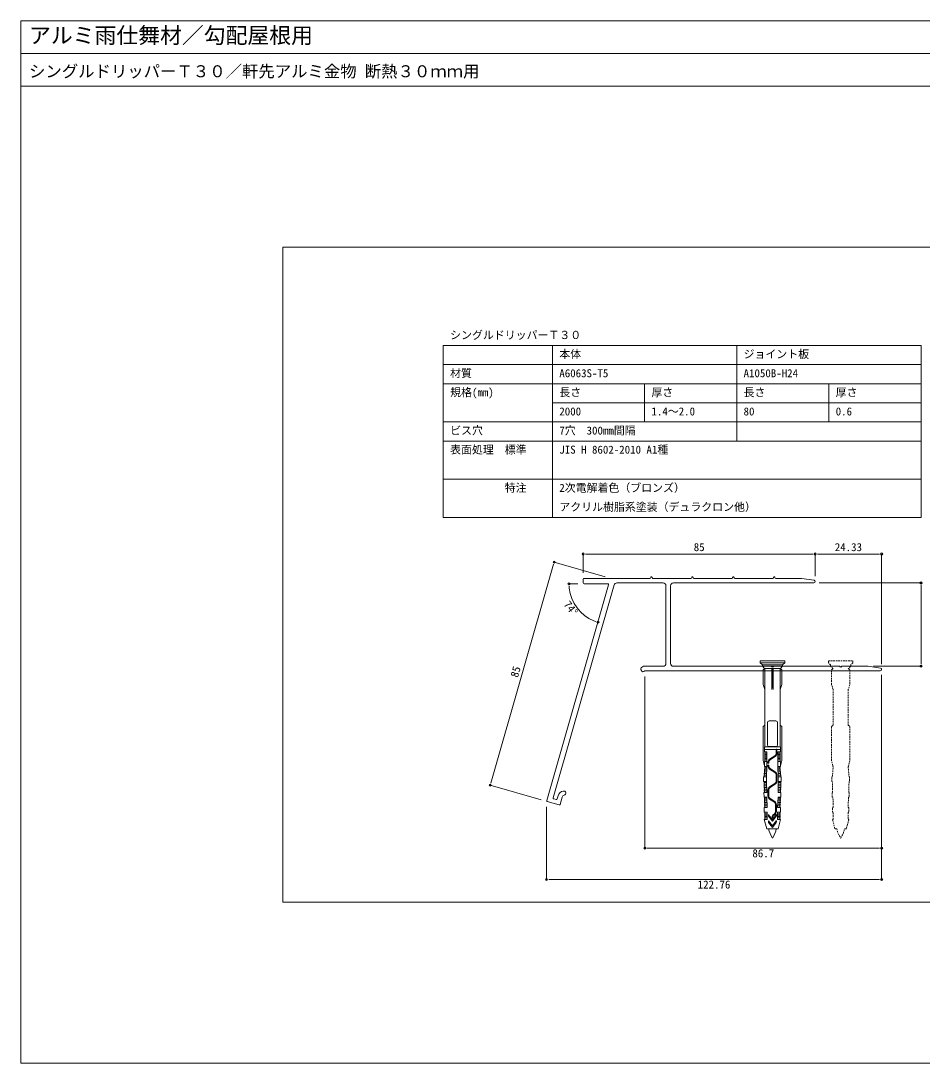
# Model space of a CAD drawing. Units: millimetres, scale not verified. Extents: x -276 to 276, y -191 to 191.
# Drawn here: x -276 to 54.1, y -191 to 191 of the extents above; entities that cross this region are included whole.
import ezdxf
from ezdxf.enums import TextEntityAlignment as Align

# ---------------------------------------------------------------- set-up
doc = ezdxf.new("R2010")
doc.units = ezdxf.units.MM
doc.header["$LTSCALE"] = 0.5
doc.linetypes.add('DASHED1', pattern=[1.8, 1.2, -0.6])
for name, color, linetype, lineweight in [('0-0_0', 7, 'Continuous', 18), ('0-2_moji', 7, 'Continuous', 18), ('0-3_SUNPO', 7, 'Continuous', 18), ('0-4_KANAMONO', 5, 'Continuous', 18), ('0-5_KANAMONO_SCREW', 4, 'Continuous', 18), ('0-6_WAKU', 7, 'Continuous', 18)]:
    doc.layers.add(name, color=color, linetype=linetype, lineweight=lineweight)
doc.styles.add('ＭＳ ゴシック', font='')
doc.styles.get('ＭＳ ゴシック').set_extended_font_data('MS Gothic')

# ---------------------------------------------------------------- blocks, each defined once
blk = doc.blocks.new('_DOT')
at = {"layer": '0-0_0', "lineweight": 9}
for p, q in [((-0.5, 0), (-1, 0)), ((0.25, 0), (-0.25, 0))]:
    blk.add_line(p, q, dxfattribs=at)
blk.add_circle((0, 0), 0.25, dxfattribs=at)

msp = doc.modelspace()

# ---------------------------------------------------------------- linework, layer by layer
at = {"layer": '0-0_0'}
for p, q in [((-276.0173, 178.9882), (275.9827, 178.9882)), ((-47.3909, -49.2469), (-47.3909, -112.2335)), ((39.3063, -48.7367), (39.3063, -112.2335)), ((37.7063, -112.2335), (-45.7909, -112.2335))]:
    msp.add_line(p, q, dxfattribs=at)
msp.add_lwpolyline([(-180.0173, -132.0118), (179.9827, -132.0118), (179.9827, 107.9882), (-180.0173, 107.9882)], close=True, dxfattribs=at)
at = {"layer": '0-2_moji'}
for p, q in [((-121.2669, 8.9882), (-121.2669, 71.9882)), ((-121.2669, 71.9882), (53.7331, 71.9882)), ((-81.2669, 8.9882), (-81.2669, 71.9882)), ((-13.7669, 36.9882), (-13.7669, 71.9882)), ((53.7331, 8.9882), (53.7331, 71.9882)), ((-121.2669, 64.9882), (53.7331, 64.9882)), ((-121.2669, 57.9882), (53.7331, 57.9882)), ((-47.5169, 57.9882), (-47.5169, 43.9882)), ((19.9831, 57.9882), (19.9831, 43.9882)), ((-81.2669, 50.9882), (53.7331, 50.9882)), ((-121.2669, 43.9882), (53.7331, 43.9882)), ((-121.2669, 36.9882), (53.7331, 36.9882)), ((-121.2669, 22.9882), (53.7331, 22.9882)), ((-121.2669, 8.9882), (53.7331, 8.9882))]:
    msp.add_line(p, q, dxfattribs=at)
at = {"layer": '0-3_SUNPO'}
for p, q in [((-61.9437, -12.7854), (-80.6554, -7.4199)), ((-70.0212, -11.3367), (-70.0212, -4.4352)), ((-68.4212, -4.4352), (13.3788, -4.4352)), ((14.9788, -12.5367), (14.9788, -4.4352)), ((14.9788, -12.5367), (14.9788, -4.4352)), ((16.5788, -4.4352), (37.7063, -4.4352)), ((39.3063, -44.7367), (39.3063, -4.4352)), ((-103.6436, -87.5891), (-81.0965, -8.9579)), ((16.4788, -15.0367), (53.7331, -15.0367)), ((-72.0212, -15.3367), (-75.2354, -15.3367)), ((53.7331, -43.9367), (53.7331, -16.6367)), ((36.2833, -45.5367), (53.7331, -45.5367)), ((39.3063, -48.7367), (39.3063, -123.6923)), ((-85.3729, -94.4926), (-104.0846, -89.1271)), ((-83.4504, -97.0439), (-83.4504, -123.6923)), ((-81.8504, -123.6923), (37.7063, -123.6923))]:
    msp.add_line(p, q, dxfattribs=at)
msp.add_arc((-60.5947, -15.3367), 14.6407, 186.26464, 247.73536, dxfattribs=at)
at = {"layer": '0-4_KANAMONO'}
for p, q in [((-70.0212, -15.0367), (-70.0212, -13.6367)), ((-69.7212, -13.3367), (-45.5712, -13.3367)), ((-40.6937, -15.0367), (-57.6745, -15.0367)), ((-45.0712, -12.8367), (-44.9712, -12.8367)), ((-44.4712, -13.3367), (-30.5712, -13.3367)), ((14.4788, -15.0367), (-36.9937, -15.0367)), ((-30.0712, -12.8367), (-29.9712, -12.8367)), ((-29.4712, -13.3367), (-15.5712, -13.3367)), ((-15.0712, -12.8367), (-14.9712, -12.8367)), ((-14.4712, -13.3367), (-0.5712, -13.3367)), ((-0.0712, -12.8367), (0.0288, -12.8367)), ((0.5288, -13.3367), (9.9558, -13.3367)), ((10.0015, -13.3402), (14.555, -14.0425)), ((-83.3677, -94.7555), (-60.7044, -15.7193)), ((-58.6358, -15.761), (-81.0041, -93.7688)), ((-60.9928, -15.3367), (-69.7212, -15.3367)), ((-39.6937, -44.5367), (-39.6937, -16.0367)), ((-37.9937, -16.0367), (-37.9937, -44.5367)), ((-48.6767, -46.0144), (-47.9188, -45.5768)), ((-47.7688, -45.5367), (-40.6937, -45.5367)), ((-36.9937, -45.5367), (-1.2422, -45.5367)), ((-1.0301, -45.6245), (-0.9058, -45.7488)), ((-0.4816, -45.7488), (-0.3573, -45.6245)), ((-0.1452, -45.5367), (23.7578, -45.5367)), ((23.9699, -45.6245), (24.0942, -45.7488)), ((24.5184, -45.7488), (24.6427, -45.6245)), ((24.8548, -45.5367), (34.2833, -45.5367)), ((34.329, -45.5402), (38.8825, -46.2425)), ((-48.5097, -47.3036), (-48.8597, -46.6974)), ((-47.4633, -47.2768), (-47.8267, -47.4867)), ((38.8063, -47.2367), (-47.3133, -47.2367)), ((-78.8363, -96.367), (-83.162, -95.1266)), ((-80.7985, -94.1398), (-79.9333, -94.3879)), ((-79.5623, -94.1822), (-79.2315, -93.0287)), ((-77.6935, -93.4697), (-78.4653, -96.1613))]:
    msp.add_line(p, q, dxfattribs=at)
for centre, radius, start, end in [((-69.7212, -13.6367), 0.3, 90, 180), ((-69.7212, -15.0367), 0.3, 180, 270), ((-57.6745, -16.0367), 1, 90, 164), ((-45.5712, -13.0367), 0.3, 270, 0), ((-45.0712, -13.0367), 0.2, 90, 180), ((-44.9712, -13.0367), 0.2, 360, 90), ((-44.4712, -13.0367), 0.3, 180, 270), ((-40.6937, -16.0367), 1, 0, 90), ((-36.9937, -16.0367), 1, 90, 180), ((-30.5712, -13.0367), 0.3, 270, 0), ((-30.0712, -13.0367), 0.2, 90, 180), ((-29.9712, -13.0367), 0.2, 360, 90), ((-29.4712, -13.0367), 0.3, 180, 270), ((-15.5712, -13.0367), 0.3, 270, 0), ((-15.0712, -13.0367), 0.2, 90, 180), ((-14.9712, -13.0367), 0.2, 360, 90), ((-14.4712, -13.0367), 0.3, 180, 270), ((-0.5712, -13.0367), 0.3, 270, 0), ((-0.0712, -13.0367), 0.2, 90, 180), ((0.0288, -13.0367), 0.2, 360, 90), ((0.5288, -13.0367), 0.3, 180, 270), ((9.9558, -13.6367), 0.3, 81.2317, 90), ((14.4788, -14.5367), 0.5, 270, 81.2317), ((-60.9928, -15.6367), 0.3, 344, 90), ((-47.7688, -45.8367), 0.3, 90, 120), ((-40.6937, -44.5367), 1, 270, 0), ((-36.9937, -44.5367), 1, 180, 270), ((-1.2422, -45.8367), 0.3, 45, 90), ((-0.6937, -45.5367), 0.3, 225, 315), ((-0.1452, -45.8367), 0.3, 90, 135), ((23.7578, -45.8367), 0.3, 45, 90), ((24.3063, -45.5367), 0.3, 225, 315), ((24.8548, -45.8367), 0.3, 90, 135), ((34.2833, -45.8367), 0.3, 81.2317, 90), ((-48.4267, -46.4474), 0.5, 120, 210), ((-48.0767, -47.0536), 0.5, 210, 300), ((-47.3133, -47.5367), 0.3, 90, 120), ((38.8063, -46.7367), 0.5, 270, 81.2317), ((-76.8283, -93.7178), 2.5, 102.07249, 164), ((-77.1839, -92.0554), 0.8, 282.07249, 102.07249), ((-83.0793, -94.8382), 0.3, 164, 254), ((-80.7158, -93.8515), 0.3, 164, 254), ((-79.8506, -94.0995), 0.3, 254, 344), ((-76.8283, -93.7178), 0.9, 102.07249, 164), ((-78.7536, -96.0786), 0.3, 254, 344)]:
    msp.add_arc(centre, radius, start, end, dxfattribs=at)
at = {"layer": '0-5_KANAMONO_SCREW'}
for p, q in [((3.8063, -43.5217), (-5.1937, -43.5217)), ((-5.1937, -43.5217), (-5.1937, -44.2617)), ((3.8063, -44.2617), (-5.1937, -44.2617)), ((-4.3687, -45.0867), (-5.1937, -44.2617)), ((-4.3687, -45.5367), (-4.3687, -45.0867)), ((-3.5837, -46.3867), (-4.3687, -45.5367)), ((2.9813, -45.5367), (-4.3687, -45.5367)), ((2.1963, -46.3867), (2.9813, -45.5367)), ((2.9813, -45.0867), (3.8063, -44.2617)), ((3.8063, -43.5217), (3.8063, -44.2617)), ((-3.4837, -46.3867), (-4.0837, -46.8867)), ((-4.0837, -52.1867), (-4.0837, -46.8867)), ((2.1963, -46.3867), (-3.5837, -46.3867)), ((-3.4837, -75.0867), (-3.4837, -46.3867)), ((-0.6937, -52.1867), (-0.6937, -46.8867)), ((-0.4437, -54.0867), (-0.4437, -46.3867)), ((2.0963, -75.0867), (2.0963, -46.3867)), ((2.6963, -46.8867), (2.0963, -46.3867)), ((2.6963, -52.1867), (2.6963, -46.8867)), ((-3.4837, -54.0867), (-4.0837, -52.1867)), ((2.6963, -52.1867), (2.0963, -54.0867)), ((-3.4837, -67.0867), (-4.0837, -67.5867)), ((-4.0837, -80.0867), (-4.0837, -67.5867)), ((-2.5437, -74.3867), (-2.5437, -66.1867)), ((0.5563, -65.5867), (-1.9437, -65.5867)), ((1.1563, -74.3867), (1.1563, -66.1867)), ((2.6963, -67.5867), (2.0963, -67.0867)), ((2.6963, -80.0867), (2.6963, -67.5867)), ((-3.5837, -76.8867), (-3.5837, -75.0867)), ((2.1963, -75.0867), (-3.5837, -75.0867)), ((0.6563, -76.0867), (-3.5837, -76.0867)), ((-1.9437, -74.9867), (0.5563, -74.9867)), ((0.6563, -77.4916), (0.6563, -75.8867)), ((2.1963, -76.0867), (0.9563, -76.0867)), ((2.1963, -76.8867), (2.1963, -75.0867)), ((-3.5837, -81.9867), (-4.0837, -80.0867)), ((-3.4837, -80.4867), (-3.4837, -76.8867)), ((-2.6937, -77.3867), (-3.4837, -77.3867)), ((-2.6937, -77.8867), (-3.4837, -77.8867)), ((-2.6937, -78.3867), (-3.4837, -78.3867)), ((-2.6937, -78.8867), (-3.4837, -78.8867)), ((-2.6937, -79.3867), (-3.4837, -79.3867)), ((-2.6937, -79.8867), (-3.4837, -79.8867)), ((-1.749, -79.5897), (0.1989, -78.3316)), ((-1.5863, -79.8417), (0.3616, -78.5836)), ((2.1963, -76.8867), (1.3063, -76.8867)), ((1.3063, -82.2867), (1.3063, -76.8867)), ((2.0963, -77.3867), (1.3063, -77.3867)), ((2.0963, -77.8867), (1.3063, -77.8867)), ((2.0963, -78.3867), (1.3063, -78.3867)), ((2.0963, -78.8867), (1.3063, -78.8867)), ((2.0963, -79.3867), (1.3063, -79.3867)), ((2.0963, -79.8867), (1.3063, -79.8867)), ((2.0963, -80.4867), (2.0963, -76.8867)), ((2.6963, -80.0867), (2.1963, -81.9867)), ((-3.7573, -86.0867), (-3.4223, -82.2867)), ((-2.7457, -83.6867), (-3.6986, -83.6867)), ((-2.7234, -83.0867), (-3.6457, -83.0867)), ((-2.7011, -82.4867), (-3.5928, -82.4867)), ((-3.5837, -82.2867), (-3.5837, -80.4867)), ((-2.6937, -80.4867), (-3.5837, -80.4867)), ((-2.6937, -82.2867), (-3.5837, -82.2867)), ((-2.8347, -86.0867), (-2.6937, -82.2867)), ((-2.3437, -81.0867), (-2.3437, -80.6817)), ((-2.0437, -81.0867), (-2.3437, -81.0867)), ((-2.3437, -82.1916), (-2.3437, -81.7867)), ((-2.0437, -81.7867), (-2.3437, -81.7867)), ((-2.0437, -81.0867), (-2.0437, -80.6817)), ((-2.0437, -82.1916), (-2.0437, -81.7867)), ((-1.749, -83.2836), (0.1989, -84.5417)), ((-1.5863, -83.0316), (0.3616, -84.2897)), ((2.1963, -80.4867), (1.3063, -80.4867)), ((1.4474, -86.0901), (1.3063, -82.2867)), ((2.1963, -82.2867), (1.3063, -82.2867)), ((2.2055, -82.4867), (1.3074, -82.4867)), ((2.2584, -83.0867), (1.336, -83.0867)), ((2.3113, -83.6867), (1.3582, -83.6867)), ((2.3699, -86.0867), (2.0349, -82.2867)), ((2.1963, -82.2867), (2.1963, -80.4867)), ((-2.8347, -86.0867), (-3.9187, -86.0867)), ((-3.9187, -87.7867), (-3.9187, -86.0867)), ((-2.8437, -87.7867), (-3.9187, -87.7867)), ((-2.8125, -85.4867), (-3.8573, -85.4867)), ((-2.7902, -84.8867), (-3.8044, -84.8867)), ((-3.6573, -91.7867), (-3.7573, -87.7867)), ((-2.7679, -84.2867), (-3.7515, -84.2867)), ((-2.8437, -87.7867), (-2.8347, -86.0781)), ((-2.7437, -91.7867), (-2.8437, -87.7867)), ((0.6563, -87.6916), (0.6563, -85.3817)), ((0.9563, -87.6916), (0.9563, -85.3817)), ((1.3563, -91.7866), (1.4563, -87.7866)), ((2.3641, -84.2867), (1.3805, -84.2867)), ((2.417, -84.8867), (1.4027, -84.8867)), ((2.4699, -85.4867), (1.425, -85.4867)), ((2.5313, -86.0867), (1.4473, -86.0867)), ((1.4563, -87.7867), (1.4474, -86.0901)), ((2.5313, -87.7867), (1.4563, -87.7867)), ((2.2699, -91.7866), (2.3699, -87.7866)), ((2.5313, -87.7867), (2.5313, -86.0867)), ((-2.8337, -88.1867), (-3.9002, -88.1867)), ((-2.8187, -88.7867), (-3.8852, -88.7867)), ((-2.8037, -89.3867), (-3.8702, -89.3867)), ((-2.7887, -89.9867), (-3.8552, -89.9867)), ((-2.7737, -90.5867), (-3.8402, -90.5867)), ((-2.7587, -91.1867), (-3.8252, -91.1867)), ((-2.3437, -93.1916), (-2.3437, -90.8817)), ((-2.0437, -93.1916), (-2.0437, -90.8817)), ((-1.749, -89.7897), (0.1989, -88.5316)), ((-1.5863, -90.0417), (0.3616, -88.7836)), ((2.4378, -91.1867), (1.3713, -91.1867)), ((2.4678, -89.9867), (1.4013, -89.9867)), ((2.4528, -90.5867), (1.4024, -90.5867)), ((2.4828, -89.3867), (1.4163, -89.3867)), ((2.4978, -88.7867), (1.4313, -88.7867)), ((2.5128, -88.1867), (1.4463, -88.1867)), ((-3.7801, -93.4867), (-3.8187, -91.7867)), ((-2.7437, -91.7867), (-3.8187, -91.7867)), ((-2.7437, -93.4867), (-3.7801, -93.4867)), ((-2.7299, -93.7867), (-3.7578, -93.7867)), ((-2.7068, -94.2867), (-3.7487, -94.2867)), ((-2.6608, -94.8867), (-3.7379, -94.8867)), ((-2.6378, -95.4867), (-3.727, -95.4867)), ((-3.4437, -97.2867), (-3.6187, -93.4867)), ((-2.5687, -97.2867), (-2.7437, -93.4867)), ((-1.749, -94.2836), (-0.0011, -95.4125)), ((-1.5863, -94.0316), (0.1616, -95.1605)), ((1.1813, -97.2867), (1.3563, -93.4867)), ((2.3322, -95.4867), (1.2504, -95.4867)), ((2.3459, -94.8867), (1.2734, -94.8867)), ((2.3595, -94.2867), (1.3195, -94.2867)), ((2.3709, -93.7867), (1.3342, -93.7867)), ((2.4313, -91.7867), (1.3563, -91.7867)), ((2.3927, -93.4867), (1.3563, -93.4867)), ((2.0563, -97.2867), (2.1427, -93.4867)), ((2.3927, -93.4867), (2.4313, -91.7867)), ((-2.6147, -96.0867), (-3.7162, -96.0867)), ((-2.5917, -96.6867), (-3.7054, -96.6867)), ((-2.5687, -97.2867), (-3.6937, -97.2867)), ((-3.6937, -99.0867), (-3.6937, -97.2867)), ((-2.5687, -99.0867), (-3.6937, -99.0867)), ((-3.4437, -101.6867), (-3.4437, -99.0867)), ((-2.5687, -101.6867), (-2.5687, -99.0867)), ((0.4563, -98.8207), (0.4563, -96.2526)), ((0.7563, -98.8207), (0.7563, -96.2526)), ((2.3063, -97.2867), (1.1813, -97.2867)), ((2.3063, -99.0867), (1.1813, -99.0867)), ((1.1813, -101.6867), (1.1813, -99.0867)), ((2.3049, -96.6867), (1.2043, -96.6867)), ((2.3186, -96.0867), (1.2274, -96.0867)), ((2.0563, -101.6867), (2.0563, -99.0867)), ((2.3063, -99.0867), (2.3063, -97.2867)), ((-2.5687, -101.6867), (-3.6937, -101.6867)), ((-2.5687, -99.6367), (-3.6187, -99.6367)), ((-2.5687, -100.1367), (-3.6187, -100.1367)), ((-2.5687, -100.6367), (-3.6187, -100.6367)), ((-2.5687, -101.1367), (-3.6187, -101.1367)), ((-2.1937, -99.9837), (-2.1937, -100.1666)), ((-2.1937, -102.2837), (-2.1937, -102.4666)), ((-0.6937, -101.7867), (-2.1041, -99.9532)), ((-0.6937, -104.0867), (-2.1041, -102.2532)), ((-0.6937, -102.2867), (-2.09, -100.4714)), ((-0.6937, -104.5867), (-2.09, -102.7714)), ((-0.8437, -101.0867), (-0.8437, -100.9129)), ((-0.5437, -101.0867), (-0.8437, -101.0867)), ((-0.6937, -101.7867), (0.7167, -99.9532)), ((-0.6937, -102.2867), (0.7026, -100.4714)), ((-0.6937, -104.0867), (0.7167, -102.2532)), ((-0.6937, -104.5867), (0.7026, -102.7714)), ((-0.5437, -101.0867), (-0.5437, -100.9129)), ((-0.249, -99.8209), (-0.0011, -99.6608)), ((-0.0863, -100.0729), (0.1616, -99.9128)), ((0.8063, -99.9837), (0.8063, -100.1666)), ((0.8063, -102.2837), (0.8063, -102.4666)), ((2.2313, -99.6367), (1.1813, -99.6367)), ((2.2313, -100.1367), (1.1813, -100.1367)), ((2.2313, -100.6367), (1.1813, -100.6367)), ((2.2313, -101.1367), (1.1813, -101.1367)), ((2.3055, -101.6867), (1.1813, -101.6867)), ((1.4063, -105.0867), (2.3063, -101.6867))]:
    msp.add_line(p, q, dxfattribs=at)
for points in [[(2.9813, -45.5367), (2.9813, -45.0867), (-4.3687, -45.0867)], [(-0.4437, -54.0867), (-0.6937, -52.1867), (-0.9437, -54.0867), (-0.9437, -46.3867)], [(-0.4437, -46.3867), (-0.6937, -46.8867), (-0.9437, -46.3867)], [(0.9563, -77.4916), (0.9563, -75.8867), (0.6563, -75.8867)], [(-2.6937, -82.2867), (-2.6937, -76.8867), (-3.5837, -76.8867)], [(1.4063, -105.0867), (-2.7937, -105.0867), (-3.6937, -101.6867)]]:
    msp.add_lwpolyline(points, dxfattribs=at)
at = {"layer": '0-5_KANAMONO_SCREW', "linetype": 'DASHED1'}
for points in [[(19.8063, -43.5217), (28.8063, -43.5217), (28.8063, -44.2617), (27.9813, -45.0867), (27.9813, -45.5367), (27.1963, -46.3867), (27.0963, -46.3867), (27.6963, -46.8867), (27.6963, -52.1867), (27.0963, -54.0867), (27.0963, -67.0867), (27.6963, -67.5867), (27.6963, -80.0867), (27.1963, -81.9867), (27.1963, -82.2867), (27.0349, -82.2867), (27.3699, -86.0867), (27.5313, -86.0867), (27.5313, -87.7867), (27.3699, -87.7867), (27.2699, -91.7866), (27.4313, -91.7867), (27.3927, -93.4867), (27.1427, -93.4867), (27.0563, -97.2867), (27.3063, -97.2867), (27.3063, -99.0867), (27.0563, -99.0867), (27.0563, -101.6867), (27.3063, -101.6867), (26.4063, -105.0867), (25.7306, -105.0867)], [(22.882, -105.0867), (22.2063, -105.0867), (21.3063, -101.6867), (21.5563, -101.6867), (21.5563, -99.0867), (21.3063, -99.0867), (21.3063, -97.2867), (21.5563, -97.2867), (21.4699, -93.4867), (21.2199, -93.4867), (21.1813, -91.7867), (21.3427, -91.7866), (21.2427, -87.7867), (21.0813, -87.7867), (21.0813, -86.0867), (21.2427, -86.0867), (21.5777, -82.2867), (21.4163, -82.2867), (21.4163, -81.9867), (20.9163, -80.0867), (20.9163, -67.5867), (21.5163, -67.0867), (21.5163, -54.0867), (20.9163, -52.1867), (20.9163, -46.8867), (21.5163, -46.3867), (21.4163, -46.3867), (20.6313, -45.5367), (20.6313, -45.0867), (19.8063, -44.2617), (19.8063, -43.5217)]]:
    msp.add_lwpolyline(points, dxfattribs=at)
at = {"layer": '0-5_KANAMONO_SCREW'}
for centre, radius, start, end in [((-1.9437, -66.1867), 0.6, 90, 180), ((0.5563, -66.1867), 0.6, 0, 90), ((-1.9437, -74.3867), 0.6, 180, 270), ((0.5563, -74.3867), 0.6, 270, 0), ((-1.0437, -80.6817), 1.3, 122.8584, 180), ((-1.0437, -80.6817), 1, 122.8584, 180), ((-0.3437, -77.4916), 1, 302.8584, 0), ((-0.3437, -77.4916), 1.3, 302.8584, 0), ((-1.0437, -82.1916), 1.3, 180, 237.1416), ((-1.0437, -82.1916), 1, 180, 237.1416), ((-0.3437, -85.3817), 1, 0, 57.1416), ((-0.3437, -87.6916), 1, 302.8584, 0), ((-0.3437, -85.3817), 1.3, 0, 57.1416), ((-0.3437, -87.6916), 1.3, 302.8584, 0), ((-1.0437, -90.8817), 1.3, 122.8584, 180), ((-1.0437, -90.8817), 1, 122.8584, 180), ((-1.0437, -93.1916), 1.3, 180, 237.1416), ((-1.0437, -93.1916), 1, 180, 237.1416), ((-0.5437, -96.2526), 1, 0, 57.1416), ((-0.5437, -96.2526), 1.3, 0, 57.1416), ((-0.5437, -98.8207), 1, 302.8584, 0), ((-0.5437, -98.8207), 1.3, 302.8584, 0), ((-2.1437, -99.9837), 0.05, 37.56859, 180), ((-1.6937, -100.1666), 0.5, 180, 217.56859), ((-2.1437, -102.2837), 0.05, 37.56859, 180), ((-1.6937, -102.4666), 0.5, 180, 217.56859), ((0.4563, -100.9129), 1.3, 122.8584, 180), ((0.4563, -100.9129), 1, 122.8584, 180), ((0.3063, -100.1666), 0.5, 322.43141, 0), ((0.3063, -102.4666), 0.5, 322.43141, 0), ((0.7563, -99.9837), 0.05, 0, 142.43141), ((0.7563, -102.2837), 0.05, 0, 142.43141), ((7.0894, -103.2816), 9.3827, 191.09155, 213.95053), ((-8.4768, -103.2816), 9.3827, 326.04947, 348.90845)]:
    msp.add_arc(centre, radius, start, end, dxfattribs=at)
at = {"layer": '0-5_KANAMONO_SCREW', "linetype": 'DASHED1'}
for centre, start, end in [((32.0894, -103.2816), 191.09155, 213.95053), ((16.5232, -103.2816), 326.04947, 348.90845)]:
    msp.add_arc(centre, 9.3827, start, end, dxfattribs=at)
at = {"layer": '0-6_WAKU'}
for points in [[(275.9827, 166.9882), (-276.0173, 166.9882), (-276.0173, 190.9882), (275.9827, 190.9882)], [(-276.0173, -191.0118), (275.9827, -191.0118), (275.9827, 190.9882), (-276.0173, 190.9882)]]:
    msp.add_lwpolyline(points, close=True, dxfattribs=at)

# ---------------------------------------------------------------- block references
at = {"layer": '0-0_0', "xscale": 1.6, "yscale": 1.6, "rotation": 180}
msp.add_blockref('_DOT', (-47.3909, -112.2335), dxfattribs=at)
at = {"layer": '0-0_0', "xscale": 1.6, "yscale": 1.6}
msp.add_blockref('_DOT', (39.3063, -112.2335), dxfattribs=at)
at = {"layer": '0-3_SUNPO', "xscale": 1.6, "yscale": 1.6}
for p, rotation in [((-80.6554, -7.4199), 74), ((-70.0212, -4.4352), 180), ((14.9788, -4.4352), 180), ((-75.2354, -15.3367), 93.13232), ((53.7331, -15.0367), 90), ((-64.6302, -29.4102), 340.86768), ((53.7331, -45.5367), 270), ((-104.0846, -89.1271), 254), ((-83.4504, -123.6923), 180)]:
    msp.add_blockref('_DOT', p, dxfattribs=dict(at, rotation=rotation))
for p in [(14.9788, -4.4352), (39.3063, -4.4352), (39.3063, -123.6923)]:
    msp.add_blockref('_DOT', p, dxfattribs=at)

# ---------------------------------------------------------------- texts
at = {"layer": '0-0_0', "style": 'ＭＳ ゴシック'}
msp.add_text('86.7', height=2.933, dxfattribs=at).set_placement((-8.0423, -116.4335), align=Align.BOTTOM_LEFT)
at = {"layer": '0-2_moji', "style": 'ＭＳ ゴシック'}
for s, p in [('シングルドリッパーＴ３０', (-118.7669, 73.4882)), ('本体', (-78.7669, 66.4882)), ('ジョイント板', (-11.2669, 66.4882)), ('材質', (-118.7669, 59.4882)), ('A6063S-T5', (-78.7669, 59.4882)), ('A1050B-H24', (-11.2669, 59.4882)), ('規格(mm)', (-118.7669, 52.4882)), ('長さ', (-78.7669, 52.4882)), ('厚さ', (-45.0169, 52.4882)), ('長さ', (-11.2669, 52.4882)), ('厚さ', (22.4831, 52.4882)), ('2000', (-78.7669, 45.4882)), ('1.4～2.0', (-45.0169, 45.4882)), ('80', (-11.2669, 45.4882)), ('0.6', (22.4831, 45.4882)), ('ビス穴', (-118.7669, 38.4882)), ('7穴\u3000300mm間隔', (-78.7669, 38.4882)), ('表面処理\u3000標準', (-118.7669, 31.4882)), ('JIS H 8602-2010 A1種', (-78.7669, 31.4882)), ('\u3000\u3000\u3000\u3000\u3000特注', (-118.7669, 17.4882)), ('2次電解着色（ブロンズ）', (-78.7669, 17.4882)), ('アクリル樹脂系塗装（デュラクロン他）', (-78.7669, 10.4882))]:
    msp.add_text(s, height=2.933, dxfattribs=at).set_placement(p, align=Align.BOTTOM_LEFT)
at = {"layer": '0-3_SUNPO', "style": 'ＭＳ ゴシック'}
for s, p in [('85', (-29.5212, -4.2352)), ('24.33', (22.1426, -4.2352)), ('122.76', (-28.072, -127.8923))]:
    msp.add_text(s, height=2.933, dxfattribs=at).set_placement(p, align=Align.BOTTOM_LEFT)
for s, rotation, p in [('74°', 307, (-78.0488, -23.4807)), ('85', 74, (-93.1136, -50.1409))]:
    msp.add_text(s, height=2.933, rotation=rotation, dxfattribs=at).set_placement(p, align=Align.BOTTOM_LEFT)
at = {"layer": '0-6_WAKU', "style": 'ＭＳ ゴシック'}
for s, height, p in [('アルミ雨仕舞材／勾配屋根用', 5.865, (-273.0173, 180.9882)), ('シングルドリッパーＴ３０／軒先アルミ金物 断熱３０ｍｍ用', 4.399, (-273.0173, 168.9882))]:
    msp.add_text(s, height=height, dxfattribs=at).set_placement(p, align=Align.BOTTOM_LEFT)

doc.saveas('drawing.dxf')
